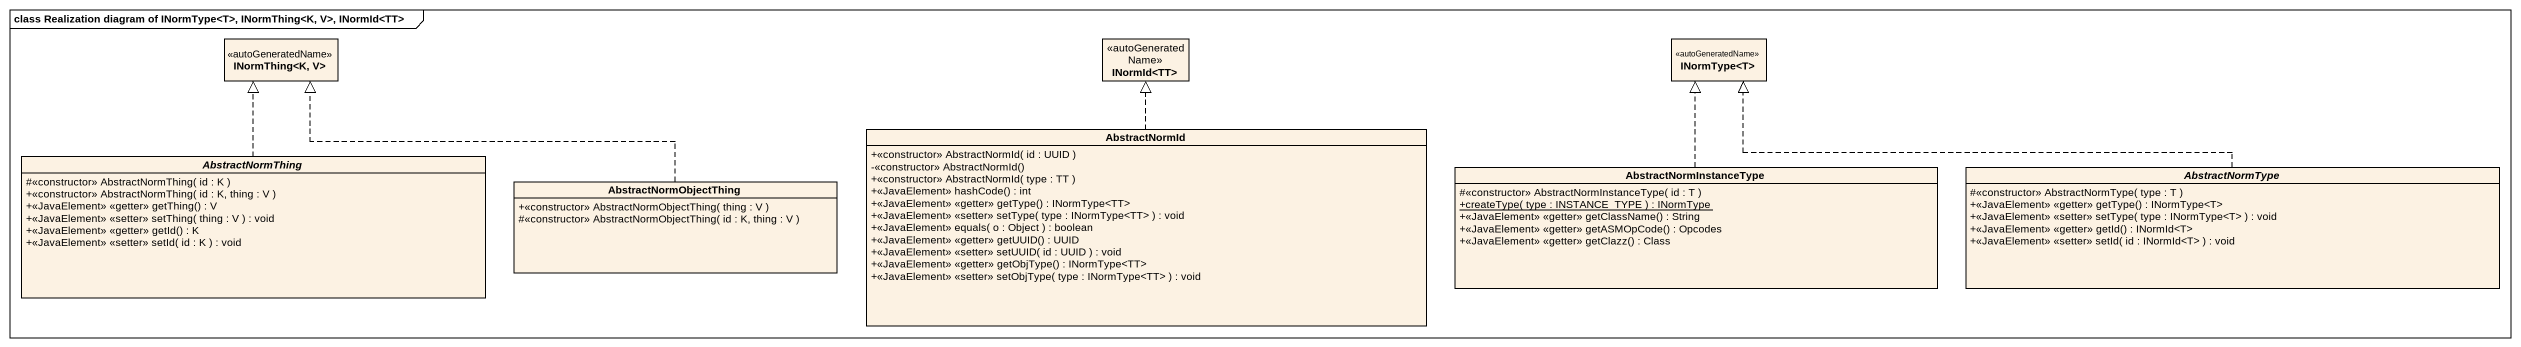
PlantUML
@startuml
mainframe class Realization diagram of INormType<T>, INormThing<K, V>, INormId<TT>
hide circle
hide empty members
skinparam classAttributeIconSize 0
interface "INormThing<K, V>" as INormThing_K_V <<autoGeneratedName>>
interface "INormId<TT>" as INormId_TT <<autoGeneratedName>>
interface "INormType<T>" as INormType_T <<autoGeneratedName>>
abstract class AbstractNormThing {
  #<<constructor>> AbstractNormThing( id : K )
  +<<constructor>> AbstractNormThing( id : K, thing : V )
  +<<JavaElement>> <<getter>> getThing() : V
  +<<JavaElement>> <<setter>> setThing( thing : V ) : void
  +<<JavaElement>> <<getter>> getId() : K
  +<<JavaElement>> <<setter>> setId( id : K ) : void
}
class AbstractNormId {
  +<<constructor>> AbstractNormId( id : UUID )
  -<<constructor>> AbstractNormId()
  +<<constructor>> AbstractNormId( type : TT )
  +<<JavaElement>> hashCode() : int
  +<<JavaElement>> <<getter>> getType() : INormType<TT>
  +<<JavaElement>> <<setter>> setType( type : INormType<TT> ) : void
  +<<JavaElement>> equals( o : Object ) : boolean
  +<<JavaElement>> <<getter>> getUUID() : UUID
  +<<JavaElement>> <<setter>> setUUID( id : UUID ) : void
  +<<JavaElement>> <<getter>> getObjType() : INormType<TT>
  +<<JavaElement>> <<setter>> setObjType( type : INormType<TT> ) : void
}
class AbstractNormObjectThing {
  +<<constructor>> AbstractNormObjectThing( thing : V )
  #<<constructor>> AbstractNormObjectThing( id : K, thing : V )
}
class AbstractNormInstanceType {
  #<<constructor>> AbstractNormInstanceType( id : T )
  {static} +createType( type : INSTANCE_TYPE ) : INormType
  +<<JavaElement>> <<getter>> getClassName() : String
  +<<JavaElement>> <<getter>> getASMOpCode() : Opcodes
  +<<JavaElement>> <<getter>> getClazz() : Class
}
abstract class AbstractNormType {
  #<<constructor>> AbstractNormType( type : T )
  +<<JavaElement>> <<getter>> getType() : INormType<T>
  +<<JavaElement>> <<setter>> setType( type : INormType<T> ) : void
  +<<JavaElement>> <<getter>> getId() : INormId<T>
  +<<JavaElement>> <<setter>> setId( id : INormId<T> ) : void
}
AbstractNormThing .up.|> INormThing_K_V
AbstractNormId .up.|> INormId_TT
AbstractNormObjectThing .left.|> INormThing_K_V
AbstractNormInstanceType .up.|> INormType_T
AbstractNormType .left.|> INormType_T
@enduml
